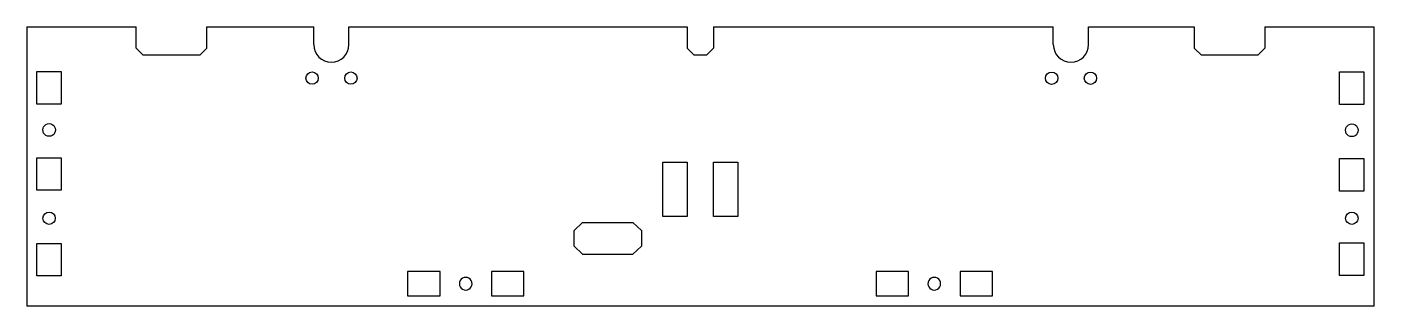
# Model space of a CAD drawing. Header units: millimetres. Extents: x -12 to 370, y 6 to 85.
import ezdxf

# ---------------------------------------------------------------- set-up
doc = ezdxf.new("R2010")
doc.units = ezdxf.units.MM
doc.header["$MEASUREMENT"] = 0

msp = doc.modelspace()

# ---------------------------------------------------------------- linework, layer by layer
for p, q in [((-12.41, 85.01), (18.57, 85.01)), ((-12.41, 85.01), (-12.41, 5.95)), ((18.57, 79.01), (18.57, 85.01)), ((38.57, 79.01), (38.57, 85.01)), ((38.57, 85.01), (41.89, 85.01)), ((41.89, 85.01), (68.89, 85.01)), ((68.89, 80.01), (68.89, 85.01)), ((78.89, 85.01), (174.76, 85.01)), ((78.89, 80.01), (78.89, 85.01)), ((174.76, 85.01), (174.76, 79.01)), ((182.26, 85.01), (182.26, 79.01)), ((182.26, 85.01), (278.6, 85.01)), ((278.6, 80.01), (278.6, 85.01)), ((288.6, 85.01), (315.6, 85.01)), ((288.6, 80.01), (288.6, 85.01)), ((315.6, 85.01), (318.57, 85.01)), ((318.57, 85.01), (318.57, 79.01)), ((338.57, 85.01), (338.57, 79.01)), ((338.57, 85.01), (369.54, 85.01)), ((369.54, 5.95), (369.54, 85.01)), ((18.57, 79.01), (20.57, 77.01)), ((36.57, 77.01), (20.57, 77.01)), ((38.57, 79.01), (36.57, 77.01)), ((174.76, 79.01), (176.76, 77.01)), ((180.26, 77.01), (176.76, 77.01)), ((182.26, 79.01), (180.26, 77.01)), ((318.57, 79.01), (320.57, 77.01)), ((336.57, 77.01), (320.57, 77.01)), ((338.57, 79.01), (336.57, 77.01)), ((-9.56, 72.36), (-2.66, 72.36)), ((-9.56, 63.16), (-9.56, 72.36)), ((-2.66, 72.36), (-2.66, 63.16)), ((359.79, 63.06), (359.79, 72.26)), ((359.79, 72.26), (366.69, 72.26)), ((366.69, 72.26), (366.69, 63.06)), ((-2.66, 63.16), (-9.56, 63.16)), ((366.69, 63.06), (359.79, 63.06)), ((-7.38, 57.14), (-7.01, 57.42)), ((-7.01, 57.42), (-6.57, 57.6)), ((-6.57, 57.6), (-6.11, 57.66)), ((-6.11, 57.66), (-5.64, 57.6)), ((-5.64, 57.6), (-5.21, 57.42)), ((-5.21, 57.42), (-4.83, 57.14)), ((361.97, 57.04), (362.34, 57.32)), ((362.34, 57.32), (362.78, 57.5)), ((362.78, 57.5), (363.24, 57.56)), ((363.24, 57.56), (363.71, 57.5)), ((363.71, 57.5), (364.14, 57.32)), ((364.14, 57.32), (364.52, 57.04)), ((-7.91, 55.86), (-7.85, 56.33)), ((-7.85, 55.4), (-7.91, 55.86)), ((-7.85, 56.33), (-7.67, 56.76)), ((-7.67, 54.96), (-7.85, 55.4)), ((-7.67, 56.76), (-7.38, 57.14)), ((-7.38, 54.59), (-7.67, 54.96)), ((-7.01, 54.3), (-7.38, 54.59)), ((-6.57, 54.12), (-7.01, 54.3)), ((-6.11, 54.06), (-6.57, 54.12)), ((-5.64, 54.12), (-6.11, 54.06)), ((-5.21, 54.3), (-5.64, 54.12)), ((-4.83, 54.59), (-5.21, 54.3)), ((-4.83, 57.14), (-4.55, 56.76)), ((-4.55, 54.96), (-4.83, 54.59)), ((-4.55, 56.76), (-4.37, 56.33)), ((-4.37, 55.4), (-4.55, 54.96)), ((-4.37, 56.33), (-4.31, 55.86)), ((-4.31, 55.86), (-4.37, 55.4)), ((361.44, 55.76), (361.5, 56.23)), ((361.5, 55.3), (361.44, 55.76)), ((361.5, 56.23), (361.68, 56.66)), ((361.68, 54.86), (361.5, 55.3)), ((361.68, 56.66), (361.97, 57.04)), ((361.97, 54.49), (361.68, 54.86)), ((362.34, 54.2), (361.97, 54.49)), ((362.78, 54.02), (362.34, 54.2)), ((363.24, 53.96), (362.78, 54.02)), ((363.71, 54.02), (363.24, 53.96)), ((364.14, 54.2), (363.71, 54.02)), ((364.52, 54.49), (364.14, 54.2)), ((364.52, 57.04), (364.8, 56.66)), ((364.8, 54.86), (364.52, 54.49)), ((364.8, 56.66), (364.98, 56.23)), ((364.98, 55.3), (364.8, 54.86)), ((364.98, 56.23), (365.04, 55.76)), ((365.04, 55.76), (364.98, 55.3)), ((-9.56, 47.98), (-2.66, 47.98)), ((-9.56, 38.78), (-9.56, 47.98)), ((-2.66, 47.98), (-2.66, 38.78)), ((167.86, 46.75), (174.76, 46.75)), ((167.86, 31.35), (167.86, 46.75)), ((174.76, 46.75), (174.76, 31.35)), ((182.26, 31.35), (182.26, 46.75)), ((182.26, 46.75), (189.16, 46.75)), ((189.16, 46.75), (189.16, 31.35)), ((359.79, 47.7), (366.69, 47.7)), ((359.79, 38.5), (359.79, 47.7)), ((366.69, 47.7), (366.69, 38.5)), ((-2.66, 38.78), (-9.56, 38.78)), ((366.69, 38.5), (359.79, 38.5)), ((174.76, 31.35), (167.86, 31.35)), ((189.16, 31.35), (182.26, 31.35)), ((145.14, 29.6), (142.76, 27.36)), ((142.76, 22.88), (142.76, 27.36)), ((145.14, 29.6), (159.42, 29.6)), ((161.8, 27.36), (159.42, 29.6)), ((161.8, 27.36), (161.8, 22.88)), ((-9.56, 23.7), (-2.66, 23.7)), ((-9.56, 14.5), (-9.56, 23.7)), ((-2.66, 23.7), (-2.66, 14.5)), ((359.78, 23.81), (366.68, 23.81)), ((359.78, 14.61), (359.78, 23.81)), ((366.68, 23.81), (366.68, 14.61)), ((142.76, 22.88), (145.14, 20.64)), ((145.14, 20.64), (159.42, 20.64)), ((159.42, 20.64), (161.8, 22.88)), ((104.71, 15.7), (95.51, 15.7)), ((95.51, 15.7), (95.51, 8.8)), ((104.71, 8.8), (104.71, 15.7)), ((119.31, 15.7), (119.31, 8.8)), ((128.51, 15.7), (119.31, 15.7)), ((128.51, 8.8), (128.51, 15.7)), ((237.55, 15.7), (228.35, 15.7)), ((228.35, 15.7), (228.35, 8.8)), ((237.55, 8.8), (237.55, 15.7)), ((261.35, 15.7), (252.15, 15.7)), ((252.15, 15.7), (252.15, 8.8)), ((261.35, 8.8), (261.35, 15.7)), ((-2.66, 14.5), (-9.56, 14.5)), ((110.27, 12.72), (110.21, 12.25)), ((110.21, 12.25), (110.27, 11.78)), ((110.45, 13.15), (110.27, 12.72)), ((110.27, 11.78), (110.45, 11.35)), ((110.73, 13.52), (110.45, 13.15)), ((111.11, 13.81), (110.73, 13.52)), ((111.54, 13.99), (111.11, 13.81)), ((112.01, 14.05), (111.54, 13.99)), ((112.47, 13.99), (112.01, 14.05)), ((112.91, 13.81), (112.47, 13.99)), ((113.28, 13.52), (112.91, 13.81)), ((113.57, 13.15), (113.28, 13.52)), ((113.75, 12.72), (113.57, 13.15)), ((113.57, 11.35), (113.75, 11.78)), ((113.81, 12.25), (113.75, 12.72)), ((113.75, 11.78), (113.81, 12.25)), ((243.11, 12.72), (243.05, 12.25)), ((243.05, 12.25), (243.11, 11.78)), ((243.29, 13.15), (243.11, 12.72)), ((243.11, 11.78), (243.29, 11.35)), ((243.58, 13.52), (243.29, 13.15)), ((243.95, 13.81), (243.58, 13.52)), ((244.38, 13.99), (243.95, 13.81)), ((244.85, 14.05), (244.38, 13.99)), ((245.32, 13.99), (244.85, 14.05)), ((245.75, 13.81), (245.32, 13.99)), ((246.12, 13.52), (245.75, 13.81)), ((246.41, 13.15), (246.12, 13.52)), ((246.59, 12.72), (246.41, 13.15)), ((246.41, 11.35), (246.59, 11.78)), ((246.65, 12.25), (246.59, 12.72)), ((246.59, 11.78), (246.65, 12.25)), ((366.68, 14.61), (359.78, 14.61)), ((95.51, 8.8), (104.71, 8.8)), ((110.45, 11.35), (110.73, 10.97)), ((110.73, 10.97), (111.11, 10.69)), ((111.11, 10.69), (111.54, 10.51)), ((111.54, 10.51), (112.01, 10.45)), ((112.01, 10.45), (112.47, 10.51)), ((112.47, 10.51), (112.91, 10.69)), ((112.91, 10.69), (113.28, 10.97)), ((113.28, 10.97), (113.57, 11.35)), ((119.31, 8.8), (128.51, 8.8)), ((228.35, 8.8), (237.55, 8.8)), ((243.29, 11.35), (243.58, 10.97)), ((243.58, 10.97), (243.95, 10.69)), ((243.95, 10.69), (244.38, 10.51)), ((244.38, 10.51), (244.85, 10.45)), ((244.85, 10.45), (245.32, 10.51)), ((245.32, 10.51), (245.75, 10.69)), ((245.75, 10.69), (246.12, 10.97)), ((246.12, 10.97), (246.41, 11.35)), ((252.15, 8.8), (261.35, 8.8)), ((369.54, 5.95), (-12.41, 5.95))]:
    msp.add_line(p, q)
for centre in [(68.43, 70.52), (79.43, 70.52), (278.13, 70.5), (289.13, 70.5), (-6.11, 30.81), (363.24, 30.81)]:
    msp.add_circle(centre, 1.75)
for centre in [(73.89, 80.01), (283.6, 80.01)]:
    msp.add_arc(centre, 5, 180, 0)

doc.saveas('drawing.dxf')
